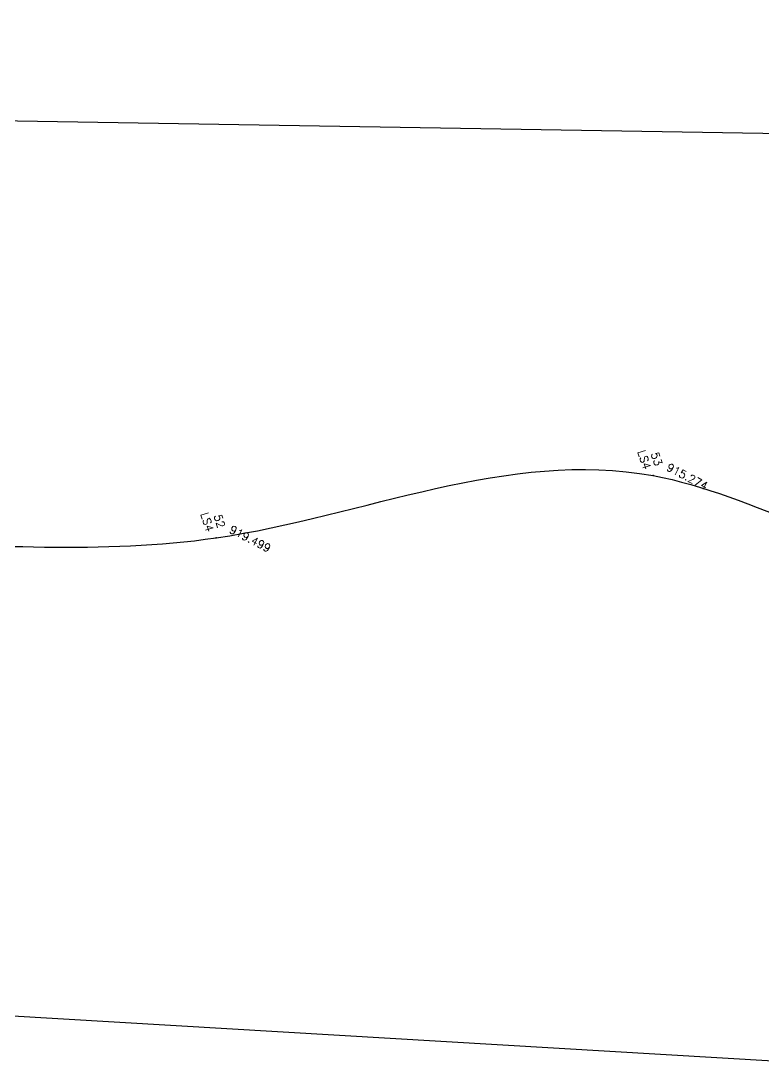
# Model space of a CAD drawing. Header units: millimetres. Extents: x 824502 to 1498685, y 1474633 to 1481826.
# Drawn here: x 1495428.5 to 1495727.9, y 1478282.8 to 1478702.3 of the extents above; entities that cross this region are included whole.
import ezdxf
from ezdxf.enums import TextEntityAlignment as Align

# ---------------------------------------------------------------- set-up
doc = ezdxf.new("R2010")
doc.units = ezdxf.units.MM
for name, color, linetype in [('Boundary', 6, 'Continuous'), ('Points', 7, 'Continuous'), ('Points-ELV', 6, 'Continuous'), ('Points-NUM', 4, 'Continuous'), ('Points-TXT', 3, 'Continuous')]:
    doc.layers.add(name, color=color, linetype=linetype)
doc.styles.add('ROMANS', font='romans.shx')

# ---------------------------------------------------------------- blocks, each defined once
blk = doc.blocks.new('POINTS')
at = {"layer": 'Points'}
blk.add_line((0, 0), (0, 0), dxfattribs=at)
blk.add_point((0, 0), dxfattribs=at)
at = {"layer": 'Points-ELV', "style": 'ROMANS'}
blk.add_attdef('ELEV', text='', height=1, rotation=45, dxfattribs=at).set_placement((0, 0), align=Align.BOTTOM_LEFT)
at = {"layer": 'Points-NUM', "style": 'ROMANS'}
blk.add_attdef('PTNUM', text='', height=1, dxfattribs=at).set_placement((0, 0), align=Align.BOTTOM_RIGHT)
at = {"layer": 'Points-TXT', "style": 'ROMANS'}
blk.add_attdef('DESC', text='', height=1, dxfattribs=at).set_placement((0, 0), align=Align.BOTTOM_RIGHT)

msp = doc.modelspace()

# ---------------------------------------------------------------- linework, layer by layer
msp.add_spline([(1494894.272, 1478472.394, 12010.774), (1494972.724, 1478476.438, 11982.219), (1495072.859, 1478476.426, 11956.996), (1495368.148, 1478491.918, 11913.086), (1495507.247, 1478493.858, 11875.155), (1495683.505, 1478518.948, 11820.59), (1495806.752, 1478478.688, 11807.96), (1496023.66, 1478486.447, 11798.725), (1496129.908, 1478446.309, 11802.91), (1496228.815, 1478520.003, 11813.9), (1496425.884, 1478542.724, 11915.966), (1496587.973, 1478573.166, 11985.357)], degree=3)
at = {"layer": 'Boundary'}
msp.add_polyline3d([(1496619.238, 1478702.343, 0), (1496678.62, 1478452.456, 0), (1496338.921, 1478405.251, 0), (1496198.483, 1478297.292, 0), (1495979.235, 1478289.151, 0), (1495731.873, 1478282.827, 0), (1495357.075, 1478305.02, 0), (1495142.369, 1478292.194, 0), (1494854.276, 1478306.666, 0), (1494825.664, 1478580.806, 0), (1495085.779, 1478667.703, 0), (1495784.592, 1478656.118, 0), (1496122.803, 1478648.232, 0), (1496619.282, 1478702.327, 0)], dxfattribs=at)

# ---------------------------------------------------------------- block references
at = {"layer": 'Points', "linetype": 'Continuous'}
ref = msp.add_blockref('POINTS', (1495683.505, 1478518.948, 11820.59), dxfattribs=dict(at, xscale=12.91481050348951, yscale=12.91481050348951, zscale=12.91481050348951, rotation=287.5583941117993))
ref.add_attrib('PTNUM', '53', dxfattribs={"layer": 'Points-NUM', "height": 3.2287, "rotation": 287.55839, "style": 'ROMANS'}).set_placement((1495683.301, 1478522.27, 11820.59), align=Align.BOTTOM_RIGHT)
ref.add_attrib('DESC', 'LS4', dxfattribs={"layer": 'Points-TXT', "height": 3.2287, "rotation": 287.55839, "style": 'ROMANS'}).set_placement((1495678.684, 1478520.809, 11820.59), align=Align.BOTTOM_RIGHT)
ref.add_attrib('ELEV', '915.274', dxfattribs={"layer": 'Points-ELV', "height": 3.2287, "rotation": 332.55839, "style": 'ROMANS'}).set_placement((1495688.123, 1478520.409, 11820.59), align=Align.BOTTOM_LEFT)
ref = msp.add_blockref('POINTS', (1495683.505, 1478518.948, 11820.59), dxfattribs=dict(at, xscale=12.91481050348951, yscale=12.91481050348951, zscale=12.91481050348951, rotation=287.5583941117993))
ref.add_attrib('PTNUM', '53', dxfattribs={"layer": 'Points-NUM', "height": 3.2287, "rotation": 287.55839, "style": 'ROMANS'}).set_placement((1495683.301, 1478522.27, 11820.59), align=Align.BOTTOM_RIGHT)
ref.add_attrib('DESC', 'LS4', dxfattribs={"layer": 'Points-TXT', "height": 3.2287, "rotation": 287.55839, "style": 'ROMANS'}).set_placement((1495678.684, 1478520.809, 11820.59), align=Align.BOTTOM_RIGHT)
ref.add_attrib('ELEV', '915.274', dxfattribs={"layer": 'Points-ELV', "height": 3.2287, "rotation": 332.55839, "style": 'ROMANS'}).set_placement((1495688.123, 1478520.409, 11820.59), align=Align.BOTTOM_LEFT)
ref = msp.add_blockref('POINTS', (1495507.247, 1478493.858, 11875.155), dxfattribs=dict(at, xscale=12.91481050348951, yscale=12.91481050348951, zscale=12.91481050348951, rotation=287.5583941117993))
ref.add_attrib('PTNUM', '52', dxfattribs={"layer": 'Points-NUM', "height": 3.2287, "rotation": 287.55839, "style": 'ROMANS'}).set_placement((1495507.043, 1478497.18, 11875.155), align=Align.BOTTOM_RIGHT)
ref.add_attrib('DESC', 'LS4', dxfattribs={"layer": 'Points-TXT', "height": 3.2287, "rotation": 287.55839, "style": 'ROMANS'}).set_placement((1495502.425, 1478495.719, 11875.155), align=Align.BOTTOM_RIGHT)
ref.add_attrib('ELEV', '919.499', dxfattribs={"layer": 'Points-ELV', "height": 3.2287, "rotation": 332.55839, "style": 'ROMANS'}).set_placement((1495511.865, 1478495.319, 11875.155), align=Align.BOTTOM_LEFT)
ref = msp.add_blockref('POINTS', (1495507.247, 1478493.858, 11875.155), dxfattribs=dict(at, xscale=12.91481050348951, yscale=12.91481050348951, zscale=12.91481050348951, rotation=287.5583941117993))
ref.add_attrib('PTNUM', '52', dxfattribs={"layer": 'Points-NUM', "height": 3.2287, "rotation": 287.55839, "style": 'ROMANS'}).set_placement((1495507.043, 1478497.18, 11875.155), align=Align.BOTTOM_RIGHT)
ref.add_attrib('DESC', 'LS4', dxfattribs={"layer": 'Points-TXT', "height": 3.2287, "rotation": 287.55839, "style": 'ROMANS'}).set_placement((1495502.425, 1478495.719, 11875.155), align=Align.BOTTOM_RIGHT)
ref.add_attrib('ELEV', '919.499', dxfattribs={"layer": 'Points-ELV', "height": 3.2287, "rotation": 332.55839, "style": 'ROMANS'}).set_placement((1495511.865, 1478495.319, 11875.155), align=Align.BOTTOM_LEFT)

doc.saveas('drawing.dxf')
